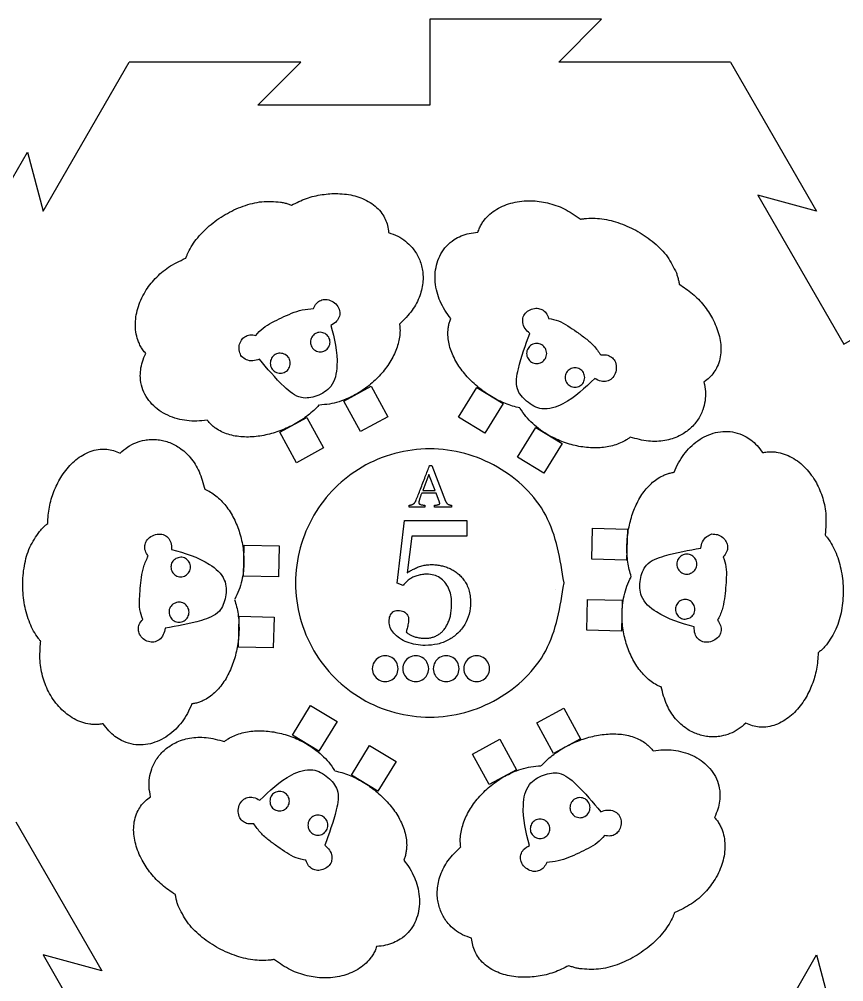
# Model space of a CAD drawing. Extents: x 1 to 437, y 7 to 187.
# Drawn here: x 153.2 to 216, y 95.8 to 169.2 of the extents above; entities that cross this region are included whole.
import ezdxf

# ---------------------------------------------------------------- set-up
doc = ezdxf.new("R2010")
doc.units = 0
doc.layers.add('Base', color=7, linetype='CONTINUOUS')

msp = doc.modelspace()

# ---------------------------------------------------------------- linework, layer by layer
at = {"layer": 'Base', "color": 1}
for p, q in [((197.602452, 169.181239), (184.507341, 169.181239)), ((184.507341, 169.181239), (184.507341, 162.63356)), ((194.328675, 165.907338), (197.602452, 169.181239)), ((155.043341, 154.566641), (161.590894, 165.907338)), ((174.686005, 165.907338), (161.590894, 165.907338)), ((171.41223, 162.63356), (174.686005, 165.907338)), ((207.423786, 165.907338), (194.328675, 165.907338)), ((207.423653, 165.907343), (213.971211, 154.566644)), ((184.507341, 162.63356), (171.41223, 162.63356)), ((147.297515, 147.698001), (153.845074, 159.038703)), ((153.845074, 159.038703), (155.043341, 154.566641)), ((213.971211, 154.566644), (209.499033, 155.764869)), ((209.499033, 155.764869), (216.046586, 144.424167)), ((216.046586, 144.424167), (221.717035, 147.69801)), ((194.09638, 125.691295), (194.09638, 125.691295)), ((152.967828, 108.005557), (159.515387, 96.664843)), ((159.515387, 96.664843), (155.043341, 97.863145)), ((155.043341, 97.863145), (161.590894, 86.522451)), ((207.423684, 86.522454), (213.971243, 97.863151)), ((213.971243, 97.863151), (215.169643, 93.391026))]:
    msp.add_line(p, q, dxfattribs=at)
at = {"layer": 'Base', "color": 7}
for p, q in [((173.968831, 155.009834), (173.968548, 155.009905)), ((195.960577, 153.970514), (195.986372, 153.940461)), ((165.882616, 150.961851), (165.92154, 150.96916)), ((203.509338, 148.99164), (203.509225, 148.991922)), ((176.533858, 145.220291), (176.533858, 145.220291)), ((173.49932, 143.626483), (173.49932, 143.626483)), ((193.416312, 143.706572), (193.416312, 143.706572)), ((196.31386, 141.875489), (196.31386, 141.875489)), ((155.396991, 130.752462), (155.396754, 130.752194)), ((214.635791, 129.918887), (214.622668, 129.881521)), ((165.1575, 128.079067), (165.1575, 128.079067)), ((204.474823, 126.990313), (204.474823, 126.990313)), ((165.020509, 124.654176), (165.020509, 124.654176)), ((204.337833, 123.565422), (204.337833, 123.565422)), ((154.859541, 121.725601), (154.872665, 121.762967)), ((214.098341, 120.892027), (214.098578, 120.892295)), ((172.318779, 109.586856), (172.318779, 109.586856)), ((195.569724, 108.4311), (195.569724, 108.4311)), ((175.216323, 107.755773), (175.216323, 107.755773)), ((192.535186, 106.837292), (192.535186, 106.837292)), ((165.123297, 102.470708), (165.12341, 102.470425)), ((203.186428, 101.095732), (203.147504, 101.088423)), ((172.672062, 97.491831), (172.646267, 97.521885)), ((195.100214, 97.047748), (195.100496, 97.047678))]:
    msp.add_line(p, q, dxfattribs=at)
at = {"layer": 'Base', "color": 3}
for p, q in [((191.615986, 146.508604), (191.615986, 146.508604)), ((170.172524, 143.468371), (170.172524, 143.468371)), ((177.958843, 140.083965), (180.030174, 141.212137)), ((180.030174, 141.212137), (181.300679, 138.879562)), ((186.69703, 138.851664), (188.081847, 141.118241)), ((188.081847, 141.118241), (190.094531, 139.888503)), ((179.229351, 137.751398), (177.958843, 140.083965)), ((190.094531, 139.888503), (188.709721, 137.621926)), ((173.073644, 137.712536), (175.144975, 138.8407)), ((175.144975, 138.8407), (176.415483, 136.50813)), ((181.300679, 138.879562), (179.229351, 137.751398)), ((188.709721, 137.621926), (186.69703, 138.851664)), ((191.193352, 135.806675), (192.578163, 138.073253)), ((192.578163, 138.073253), (194.590853, 136.843515)), ((174.344152, 135.379961), (173.073644, 137.712536)), ((176.415483, 136.50813), (174.344152, 135.379961)), ((194.590853, 136.843515), (193.20604, 134.576937)), ((193.20604, 134.576937), (191.193352, 135.806675)), ((184.490783, 135.157739), (184.667172, 135.157739)), ((184.667172, 135.157739), (185.710074, 132.458989)), ((184.435674, 134.476449), (183.97045, 133.263774)), ((184.90972, 133.263774), (184.435674, 134.476449)), ((184.989095, 133.067542), (183.893279, 133.067542)), ((183.97045, 133.263774), (184.90972, 133.263774)), ((185.24927, 132.366398), (184.989095, 133.067542)), ((182.947383, 131.984955), (182.947383, 132.1415)), ((184.124778, 132.1415), (184.124778, 131.984955)), ((184.867827, 131.984955), (184.867827, 132.1415)), ((186.170886, 132.141498), (186.1709, 131.984955)), ((184.124778, 131.984955), (182.947383, 131.984955)), ((186.1709, 131.984955), (184.867827, 131.984955)), ((182.030167, 126.19512), (182.592404, 130.970851)), ((182.592404, 130.970851), (187.328449, 130.970851)), ((187.328449, 130.970851), (187.328449, 129.793454)), ((196.852072, 128.024019), (196.910712, 130.381927)), ((196.910712, 130.381927), (199.566033, 130.315932)), ((199.566033, 130.315932), (199.50739, 127.958027)), ((206.001293, 129.95046), (206.001293, 129.95046)), ((183.128186, 129.793454), (182.784231, 126.98887)), ((187.328449, 129.793454), (183.128186, 129.793454)), ((170.318179, 126.74498), (170.376822, 129.102887)), ((170.376822, 129.102887), (173.032141, 129.036892)), ((173.032141, 129.036892), (172.973498, 126.678988)), ((199.50739, 127.958027), (196.852072, 128.024019)), ((186.594231, 126.975643), (186.594231, 126.975643)), ((172.973498, 126.678988), (170.318179, 126.74498)), ((182.47334, 126.023143), (182.030167, 126.19512)), ((196.463192, 122.607596), (196.521835, 124.965504)), ((196.521835, 124.965504), (199.177154, 124.899509)), ((199.177154, 124.899509), (199.118514, 122.541601)), ((169.929299, 121.328557), (169.987942, 123.686464)), ((169.987942, 123.686464), (172.643264, 123.620472)), ((172.643264, 123.620472), (172.584621, 121.262562)), ((199.118514, 122.541601), (196.463192, 122.607596)), ((163.49404, 121.694029), (163.49404, 121.694029)), ((172.584621, 121.262562), (169.929299, 121.328557)), ((182.104693, 119.68293), (182.104693, 119.68293)), ((184.425192, 119.68293), (184.425192, 119.68293)), ((186.74568, 119.68293), (186.74568, 119.68293)), ((189.066176, 119.68293), (189.066176, 119.68293)), ((174.041782, 114.618833), (175.426599, 116.885411)), ((175.426599, 116.885411), (177.439283, 115.65567)), ((192.653564, 115.549453), (194.724892, 116.677622)), ((194.724892, 116.677622), (195.995397, 114.34505)), ((177.439283, 115.65567), (176.054472, 113.389095)), ((193.924072, 113.216883), (192.653564, 115.549453)), ((176.054472, 113.389095), (174.041782, 114.618833)), ((178.538104, 111.573842), (179.922915, 113.840419)), ((179.922915, 113.840419), (181.935605, 112.610681)), ((187.768365, 113.178021), (189.839693, 114.306188)), ((189.839693, 114.306188), (191.110201, 111.973618)), ((195.995397, 114.34505), (193.924072, 113.216883)), ((189.038873, 110.845449), (187.768365, 113.178021)), ((181.935605, 112.610681), (180.550792, 110.344104)), ((180.550792, 110.344104), (178.538104, 111.573842)), ((191.110201, 111.973618), (189.038873, 110.845449)), ((198.89652, 108.589212), (198.89652, 108.589212)), ((177.016653, 104.953741), (177.016653, 104.953741))]:
    msp.add_line(p, q, dxfattribs=at)
at = {"layer": 'Base', "color": 5}
msp.add_line((194.733779, 126.214969), (194.733779, 126.214969), dxfattribs=at)
at = {"layer": 'Base', "color": 7}
for points, knots in [([(173.968478, 155.009908), (174.343558, 155.195565), (175.088139, 155.564117), (176.290671, 155.845745), (177.323802, 155.920023), (178.159003, 155.854125), (178.794926, 155.729058), (179.4013, 155.526448), (179.963799, 155.238889), (180.465507, 154.859892), (180.854419, 154.42265), (181.128825, 153.947522), (181.309873, 153.451061), (181.35167, 153.097663), (181.373091, 152.916544)], [0, 0, 0, 0, 1.251957, 2.485288, 3.676408, 4.34588, 4.993175, 5.616027, 6.258054, 6.879715, 7.492085, 7.999543, 8.518495, 9.064072, 9.064072, 9.064072, 9.064072]), ([(165.921543, 150.969166), (165.932397, 151.000597), (165.95417, 151.063645), (165.990263, 151.156994), (166.186319, 151.626949), (166.693843, 152.449889), (167.690263, 153.471515), (168.902535, 154.337296), (170.258561, 154.969162), (171.692201, 155.353277), (172.654218, 155.283299), (173.124179, 155.249114)], [0, 0, 0, 0, 0.099751, 0.200093, 0.30018, 1.627359, 3.064099, 4.558588, 6.068824, 7.539735, 8.944599, 8.944599, 8.944599, 8.944599]), ([(173.124179, 155.249114), (173.220087, 155.230223), (173.411769, 155.192469), (173.694438, 155.113238), (173.877311, 155.044323), (173.968831, 155.009834)], [0, 0, 0, 0, 0.293194, 0.585976, 0.879291, 0.879291, 0.879291, 0.879291]), ([(188.172925, 152.955003), (188.212181, 153.064372), (188.29054, 153.282683), (188.458234, 153.588663), (188.708723, 153.950221), (189.0834, 154.340431), (189.607514, 154.717655), (190.197984, 155.008606), (190.839622, 155.213031), (191.519356, 155.331035), (192.407553, 155.367681), (193.508927, 155.218374), (194.796278, 154.773649), (195.563266, 154.24458), (195.960577, 153.970514)], [0, 0, 0, 0, 0.348145, 0.694929, 1.042905, 1.665886, 2.306565, 2.970989, 3.632204, 4.320243, 5.034637, 6.29137, 7.633226, 9.075379, 9.075379, 9.075379, 9.075379]), ([(195.986375, 153.940461), (196.019022, 153.946774), (196.08451, 153.959438), (196.183398, 153.974859), (196.688418, 154.040063), (197.65487, 154.011983), (199.037831, 153.65988), (200.393757, 153.04291), (201.618982, 152.184492), (202.668456, 151.13498), (203.088862, 150.26686), (203.294237, 149.842769)], [0, 0, 0, 0, 0.09975, 0.200093, 0.30018, 1.62736, 3.064098, 4.558587, 6.068823, 7.539735, 8.944599, 8.944599, 8.944599, 8.944599]), ([(181.373091, 152.916544), (181.607437, 152.836727), (182.06677, 152.680282), (182.671216, 152.285316), (183.120205, 151.853644), (183.438883, 151.423974), (183.659734, 151.02642), (183.827359, 150.602139), (183.940359, 150.156506), (183.996821, 149.694421), (183.993576, 149.000981), (183.784173, 148.056544), (183.183941, 146.912874), (182.542897, 146.286921), (182.20237, 145.95441)], [0, 0, 0, 0, 0.740211, 1.45086, 2.145119, 2.598487, 3.050981, 3.505586, 3.963236, 4.426508, 4.898401, 6.038281, 7.291642, 8.711875, 8.711875, 8.711875, 8.711875]), ([(185.060937, 150.611491), (185.145717, 150.845582), (185.315084, 151.313228), (185.769037, 151.923819), (186.310203, 152.377801), (186.900569, 152.685967), (187.509366, 152.883031), (187.945826, 152.930371), (188.172925, 152.955003)], [0, 0, 0, 0, 0.743651, 1.485601, 2.251306, 2.843678, 3.474053, 4.157834, 4.157834, 4.157834, 4.157834]), ([(162.868252, 143.709792), (162.793163, 143.798473), (162.643279, 143.975489), (162.462138, 144.273707), (162.274266, 144.671418), (162.123671, 145.191001), (162.059044, 145.83351), (162.102308, 146.490348), (162.246091, 147.148234), (162.483762, 147.795903), (162.896121, 148.583426), (163.576106, 149.462597), (164.60493, 150.355107), (165.446613, 150.754803), (165.882616, 150.961851)], [0, 0, 0, 0, 0.348145, 0.69493, 1.042908, 1.665886, 2.306566, 2.970993, 3.632206, 4.320243, 5.034637, 6.291369, 7.633225, 9.075381, 9.075381, 9.075381, 9.075381]), ([(186.110081, 146.370501), (185.950444, 146.580293), (185.637106, 146.992078), (185.290631, 147.673251), (185.039398, 148.390006), (184.907798, 149.135066), (184.894936, 149.893638), (185.00624, 150.374852), (185.060974, 150.611491)], [0, 0, 0, 0, 0.789489, 1.549627, 2.281391, 3.060637, 3.81133, 4.53767, 4.53767, 4.53767, 4.53767]), ([(203.294237, 149.842769), (203.325831, 149.750265), (203.388975, 149.565386), (203.461693, 149.280972), (203.493447, 149.088143), (203.509338, 148.99164)], [0, 0, 0, 0, 0.293194, 0.585975, 0.879289, 0.879289, 0.879289, 0.879289]), ([(203.509225, 148.991982), (203.857549, 148.759981), (204.549015, 148.29943), (205.394181, 147.398822), (205.975064, 146.541241), (206.33561, 145.784995), (206.545253, 145.171732), (206.672972, 144.545291), (206.705189, 143.914372), (206.627821, 143.290382), (206.443619, 142.734952), (206.169347, 142.259746), (205.829924, 141.854723), (205.54477, 141.641826), (205.398627, 141.532716)], [0, 0, 0, 0, 1.251958, 2.485289, 3.676407, 4.345879, 4.993174, 5.616027, 6.258055, 6.879717, 7.492085, 7.999543, 8.518496, 9.064074, 9.064074, 9.064074, 9.064074]), ([(191.369072, 139.563228), (191.184544, 139.60526), (190.811934, 139.690135), (190.266698, 139.884313), (189.546311, 140.2062), (188.688036, 140.724359), (187.761073, 141.485279), (186.956537, 142.368835), (186.327317, 143.351351), (185.93048, 144.407586), (185.858587, 145.243826), (185.934085, 145.791881), (186.002425, 146.086981), (186.074075, 146.275675), (186.110081, 146.370501)], [0, 0, 0, 0, 0.567348, 1.145623, 1.732656, 2.932818, 4.139894, 5.319036, 6.504038, 7.618841, 8.674782, 8.976062, 9.27699, 9.580989, 9.580989, 9.580989, 9.580989]), ([(176.533858, 145.220291), (176.637287, 145.136947), (176.841076, 144.972732), (176.939427, 144.573697), (176.837464, 144.186112), (176.550757, 143.9005), (176.161976, 143.796495), (175.771582, 143.899991), (175.486754, 144.186333), (175.382434, 144.575031), (175.486431, 144.96613), (175.771104, 145.248229), (176.165856, 145.362573), (176.409966, 145.268192), (176.533858, 145.220291)], [0, 0, 0, 0, 0.389271, 0.766996, 1.156267, 1.545539, 1.923265, 2.312534, 2.701807, 3.079533, 3.468804, 3.858075, 4.2358, 4.625073, 4.625073, 4.625073, 4.625073]), ([(182.20237, 145.95441), (182.207861, 145.914697), (182.218864, 145.835118), (182.230677, 145.714726), (182.255992, 145.295794), (182.163465, 144.544627), (181.771427, 143.513234), (181.155724, 142.530397), (180.352697, 141.636467), (179.398132, 140.86704), (178.454042, 140.339745), (177.593498, 140.018286), (176.856229, 139.833905), (176.350012, 139.794799), (176.095248, 139.775118)], [0, 0, 0, 0, 0.120264, 0.240991, 0.362796, 1.379165, 2.47703, 3.650676, 4.838149, 6.066256, 7.313354, 8.062665, 8.818133, 9.583547, 9.583547, 9.583547, 9.583547]), ([(193.416312, 143.706572), (193.395297, 143.571781), (193.353889, 143.306196), (193.049478, 143.013809), (192.652386, 142.905471), (192.251126, 143.013809), (191.958975, 143.306196), (191.850557, 143.706571), (191.958975, 144.106946), (192.251126, 144.399332), (192.652386, 144.50767), (193.049477, 144.399332), (193.353888, 144.106946), (193.395297, 143.841362), (193.416312, 143.706572)], [0, 0, 0, 0, 0.399792, 0.787727, 1.18752, 1.587313, 1.975248, 2.37504, 2.77483, 3.162764, 3.562558, 3.96235, 4.350284, 4.750075, 4.750075, 4.750075, 4.750075]), ([(163.341798, 139.842978), (163.181459, 140.033444), (162.861148, 140.413941), (162.559339, 141.112371), (162.436757, 141.808026), (162.465064, 142.473382), (162.5988, 143.099148), (162.776034, 143.500803), (162.868252, 143.709792)], [0, 0, 0, 0, 0.743649, 1.485598, 2.251304, 2.843678, 3.474054, 4.157834, 4.157834, 4.157834, 4.157834]), ([(173.49932, 143.626483), (173.605545, 143.540887), (173.814843, 143.372233), (173.915852, 142.962412), (173.811129, 142.564353), (173.516676, 142.271021), (173.117387, 142.164206), (172.716442, 142.270499), (172.423918, 142.564581), (172.316778, 142.963783), (172.423585, 143.365453), (172.715954, 143.655175), (173.121373, 143.772609), (173.37208, 143.675678), (173.49932, 143.626483)], [0, 0, 0, 0, 0.399793, 0.787728, 1.18752, 1.587311, 1.975245, 2.375037, 2.774828, 3.162761, 3.562554, 3.962346, 4.35028, 4.750072, 4.750072, 4.750072, 4.750072]), ([(196.31386, 141.875489), (196.293397, 141.744245), (196.253078, 141.48565), (195.956679, 141.200958), (195.570038, 141.09547), (195.179338, 141.200958), (194.894875, 141.48565), (194.78931, 141.875489), (194.894875, 142.265329), (195.179338, 142.550021), (195.570038, 142.655507), (195.956678, 142.550021), (196.253079, 142.265329), (196.293397, 142.006733), (196.31386, 141.875489)], [0, 0, 0, 0, 0.389271, 0.766997, 1.156268, 1.545539, 1.923265, 2.312536, 2.701808, 3.079533, 3.468804, 3.858075, 4.2358, 4.625072, 4.625072, 4.625072, 4.625072]), ([(205.398627, 141.532716), (205.446677, 141.289858), (205.540857, 140.813841), (205.50103, 140.092893), (205.351687, 139.488221), (205.13892, 138.997402), (204.905052, 138.607363), (204.62143, 138.250053), (204.291997, 137.929379), (203.920051, 137.649439), (203.317891, 137.305529), (202.395284, 137.014657), (201.104721, 136.962639), (200.242109, 137.204824), (199.783883, 137.333475)], [0, 0, 0, 0, 0.740211, 1.45086, 2.145119, 2.598488, 3.050983, 3.505586, 3.963236, 4.426508, 4.898403, 6.038282, 7.291642, 8.711874, 8.711874, 8.711874, 8.711874]), ([(167.539173, 138.631068), (167.27767, 138.597714), (166.764385, 138.532246), (166.001234, 138.572778), (165.254888, 138.713576), (164.543848, 138.972139), (163.880475, 139.340287), (163.519384, 139.677285), (163.341815, 139.843006)], [0, 0, 0, 0, 0.789489, 1.549627, 2.281392, 3.060637, 3.81133, 4.53767, 4.53767, 4.53767, 4.53767]), ([(176.063941, 139.781851), (175.935276, 139.643061), (175.675468, 139.362807), (175.234687, 138.987707), (174.595728, 138.524781), (173.717855, 138.040569), (172.595395, 137.618256), (171.427945, 137.363284), (170.262452, 137.30962), (169.149306, 137.494063), (168.389157, 137.849928), (167.952274, 138.189338), (167.730881, 138.396074), (167.603292, 138.552472), (167.539173, 138.631068)], [0, 0, 0, 0, 0.56735, 1.145625, 1.732656, 2.932819, 4.139896, 5.31904, 6.504039, 7.618842, 8.674785, 8.976065, 9.276994, 9.580994, 9.580994, 9.580994, 9.580994]), ([(199.783883, 137.333475), (199.752237, 137.30886), (199.688823, 137.259538), (199.590463, 137.189114), (199.240315, 136.957724), (198.543519, 136.662275), (197.454289, 136.486093), (196.295275, 136.527887), (195.119596, 136.776365), (193.975971, 137.21833), (193.047277, 137.772289), (192.338611, 138.356811), (191.810298, 138.903114), (191.523322, 139.321957), (191.378896, 139.532748)], [0, 0, 0, 0, 0.120268, 0.240996, 0.362801, 1.37917, 2.477034, 3.650681, 4.838154, 6.066259, 7.313356, 8.062668, 8.818137, 9.58355, 9.58355, 9.58355, 9.58355]), ([(203.128742, 134.649657), (203.230608, 134.892804), (203.430554, 135.370056), (203.84723, 136.010698), (204.342337, 136.586654), (204.92178, 137.073149), (205.572292, 137.463575), (206.044687, 137.60779), (206.27699, 137.678709)], [0, 0, 0, 0, 0.789491, 1.549627, 2.281392, 3.060638, 3.811331, 4.537671, 4.537671, 4.537671, 4.537671]), ([(206.276973, 137.678737), (206.522091, 137.722361), (207.011767, 137.80951), (207.76753, 137.721669), (208.431276, 137.480001), (208.993337, 137.122809), (209.468397, 136.694108), (209.727624, 136.339791), (209.862505, 136.155434)], [0, 0, 0, 0, 0.74365, 1.4856, 2.251306, 2.843678, 3.474054, 4.157832, 4.157832, 4.157832, 4.157832]), ([(160.911966, 136.118093), (161.098262, 136.281134), (161.463414, 136.600705), (162.107687, 136.926688), (162.70602, 137.099688), (163.237465, 137.160837), (163.692183, 137.153321), (164.143428, 137.086328), (164.585864, 136.961398), (165.01427, 136.779247), (165.613185, 136.429719), (166.326389, 135.776151), (167.016721, 134.6845), (167.23829, 133.816364), (167.355988, 133.355203)], [0, 0, 0, 0, 0.74021, 1.450858, 2.145118, 2.598487, 3.05098, 3.505586, 3.963232, 4.426504, 4.898398, 6.038277, 7.291638, 8.711871, 8.711871, 8.711871, 8.711871]), ([(155.396751, 130.752191), (155.423509, 131.169849), (155.476625, 131.998951), (155.833992, 133.181189), (156.286236, 134.113041), (156.760893, 134.803406), (157.187172, 135.291594), (157.665827, 135.715421), (158.196109, 136.058783), (158.775184, 136.303775), (159.348302, 136.421966), (159.896979, 136.422042), (160.417451, 136.330604), (160.744402, 136.190101), (160.911966, 136.118093)], [0, 0, 0, 0, 1.251958, 2.485289, 3.676408, 4.34588, 4.993175, 5.616027, 6.258055, 6.879716, 7.492085, 7.999544, 8.518497, 9.064075, 9.064075, 9.064075, 9.064075]), ([(209.862505, 136.155434), (209.97685, 136.176122), (210.205093, 136.217416), (210.553928, 136.22518), (210.992291, 136.189025), (211.517561, 136.059655), (212.106305, 135.794369), (212.653508, 135.42848), (213.151364, 134.97502), (213.593426, 134.445357), (214.069262, 133.694481), (214.490654, 132.666013), (214.749179, 131.328769), (214.674484, 130.400002), (214.635791, 129.918887)], [0, 0, 0, 0, 0.348147, 0.694932, 1.042909, 1.665888, 2.306568, 2.970993, 3.632206, 4.320243, 5.034637, 6.291369, 7.633225, 9.075382, 9.075382, 9.075382, 9.075382]), ([(199.862965, 126.6916), (199.807102, 126.872423), (199.694299, 127.237551), (199.589844, 127.806828), (199.508416, 128.591645), (199.528015, 129.594011), (199.723509, 130.777247), (200.086424, 131.915773), (200.622695, 132.951953), (201.339004, 133.82374), (202.027262, 134.304123), (202.539641, 134.512767), (202.829377, 134.601131), (203.028616, 134.633427), (203.128742, 134.649657)], [0, 0, 0, 0, 0.567351, 1.145626, 1.732656, 2.932819, 4.139895, 5.319039, 6.50404, 7.618843, 8.674784, 8.976064, 9.276993, 9.580993, 9.580993, 9.580993, 9.580993]), ([(167.355988, 133.355203), (167.393127, 133.340104), (167.467548, 133.309847), (167.577716, 133.259876), (167.953176, 133.072327), (168.557447, 132.616619), (169.254638, 131.761406), (169.797948, 130.736774), (170.170601, 129.594368), (170.359662, 128.382976), (170.344266, 127.301723), (170.192389, 126.395739), (169.983433, 125.665056), (169.764191, 125.207106), (169.653853, 124.976635)], [0, 0, 0, 0, 0.120264, 0.240991, 0.362799, 1.379167, 2.477032, 3.650676, 4.838149, 6.066257, 7.313355, 8.062667, 8.818134, 9.583547, 9.583547, 9.583547, 9.583547]), ([(154.767444, 130.14061), (154.831757, 130.214224), (154.960294, 130.361348), (155.170245, 130.566532), (155.321363, 130.690448), (155.396991, 130.752462)], [0, 0, 0, 0, 0.293194, 0.585976, 0.879292, 0.879292, 0.879292, 0.879292]), ([(154.87267, 121.76297), (154.850877, 121.788086), (154.807162, 121.838466), (154.744366, 121.916397), (154.435399, 122.321163), (153.976477, 123.172165), (153.589933, 124.545901), (153.446279, 126.028651), (153.577087, 127.518935), (153.961249, 128.952562), (154.502858, 129.750704), (154.767444, 130.14061)], [0, 0, 0, 0, 0.099752, 0.200094, 0.30018, 1.627361, 3.0641, 4.558588, 6.068825, 7.539735, 8.944597, 8.944597, 8.944597, 8.944597]), ([(214.622662, 129.881518), (214.644455, 129.856403), (214.688171, 129.806023), (214.750968, 129.728092), (215.059939, 129.323329), (215.518855, 128.472323), (215.905401, 127.098588), (216.049053, 125.615838), (215.918246, 124.125554), (215.534085, 122.691927), (214.992475, 121.893784), (214.727889, 121.503879)], [0, 0, 0, 0, 0.099751, 0.200093, 0.300181, 1.627361, 3.064099, 4.558589, 6.068824, 7.539735, 8.944598, 8.944598, 8.944598, 8.944598]), ([(204.474823, 126.990313), (204.347583, 126.941118), (204.096876, 126.844186), (203.691457, 126.961621), (203.399089, 127.251342), (203.292281, 127.653012), (203.399422, 128.052215), (203.691947, 128.346295), (204.092891, 128.45259), (204.49218, 128.345775), (204.786632, 128.052442), (204.891355, 127.654383), (204.790346, 127.244561), (204.581048, 127.075909), (204.474823, 126.990313)], [0, 0, 0, 0, 0.399792, 0.787726, 1.187518, 1.587309, 1.975243, 2.375036, 2.774826, 3.162759, 3.56255, 3.962344, 4.350278, 4.750071, 4.750071, 4.750071, 4.750071]), ([(165.1575, 128.079067), (165.281391, 128.126968), (165.5255, 128.221349), (165.920251, 128.107004), (166.204927, 127.824908), (166.308921, 127.433807), (166.204601, 127.04511), (165.919775, 126.758766), (165.52938, 126.655269), (165.140598, 126.759275), (164.853895, 127.044889), (164.751927, 127.432473), (164.850278, 127.831509), (165.05407, 127.995724), (165.1575, 128.079067)], [0, 0, 0, 0, 0.38927, 0.766996, 1.156269, 1.545539, 1.923265, 2.312535, 2.701808, 3.079534, 3.468805, 3.858076, 4.235801, 4.625074, 4.625074, 4.625074, 4.625074]), ([(202.139344, 118.289286), (202.102205, 118.304385), (202.027785, 118.334642), (201.917617, 118.384614), (201.542155, 118.572158), (200.937888, 119.027873), (200.240695, 119.883083), (199.697384, 120.907714), (199.324731, 122.050121), (199.135671, 123.261513), (199.151065, 124.342766), (199.302946, 125.24875), (199.511902, 125.979434), (199.731142, 126.437384), (199.841479, 126.667857)], [0, 0, 0, 0, 0.120265, 0.240992, 0.362799, 1.379167, 2.477031, 3.650676, 4.838149, 6.066257, 7.313355, 8.062667, 8.818135, 9.583549, 9.583549, 9.583549, 9.583549]), ([(165.020509, 124.654176), (165.14775, 124.703372), (165.398456, 124.800304), (165.803876, 124.682868), (166.096243, 124.393146), (166.203052, 123.991477), (166.095911, 123.592273), (165.803385, 123.298193), (165.402441, 123.191901), (165.003153, 123.298717), (164.7087, 123.592049), (164.603977, 123.990107), (164.704986, 124.399928), (164.914285, 124.56858), (165.020509, 124.654176)], [0, 0, 0, 0, 0.399792, 0.787727, 1.187519, 1.58731, 1.975244, 2.375038, 2.774827, 3.162761, 3.562552, 3.962344, 4.350278, 4.75007, 4.75007, 4.75007, 4.75007]), ([(169.632368, 124.952888), (169.688231, 124.772066), (169.801034, 124.406938), (169.905491, 123.837661), (169.98692, 123.052844), (169.967318, 122.050477), (169.771824, 120.867242), (169.408909, 119.728715), (168.872637, 118.692535), (168.156328, 117.820749), (167.468071, 117.340364), (166.955691, 117.131723), (166.665955, 117.043358), (166.466716, 117.011061), (166.366591, 116.994831)], [0, 0, 0, 0, 0.56735, 1.145625, 1.732657, 2.932819, 4.139896, 5.31904, 6.50404, 7.618843, 8.674785, 8.976065, 9.276993, 9.580994, 9.580994, 9.580994, 9.580994]), ([(204.337833, 123.565422), (204.213941, 123.517521), (203.969832, 123.423141), (203.575082, 123.537485), (203.290405, 123.819581), (203.186411, 124.210681), (203.29073, 124.599379), (203.575558, 124.885722), (203.965952, 124.989219), (204.354735, 124.885213), (204.641437, 124.599599), (204.743405, 124.212016), (204.645054, 123.812979), (204.441262, 123.648765), (204.337833, 123.565422)], [0, 0, 0, 0, 0.38927, 0.766996, 1.156268, 1.545538, 1.923264, 2.312535, 2.701808, 3.079534, 3.468805, 3.858076, 4.235801, 4.625074, 4.625074, 4.625074, 4.625074]), ([(159.632828, 115.489054), (159.518483, 115.468367), (159.29024, 115.427073), (158.941406, 115.41931), (158.503043, 115.455463), (157.977773, 115.584836), (157.389029, 115.850121), (156.841824, 116.216008), (156.343968, 116.669469), (155.901906, 117.199133), (155.426072, 117.95001), (155.004679, 118.978478), (154.746154, 120.315721), (154.820848, 121.244488), (154.859541, 121.725601)], [0, 0, 0, 0, 0.348147, 0.694931, 1.042906, 1.665887, 2.306568, 2.970992, 3.632206, 4.320243, 5.034638, 6.29137, 7.633226, 9.07538, 9.07538, 9.07538, 9.07538]), ([(214.727889, 121.503879), (214.663575, 121.430265), (214.535038, 121.28314), (214.325087, 121.077957), (214.173969, 120.954041), (214.098341, 120.892027)], [0, 0, 0, 0, 0.293194, 0.585976, 0.879292, 0.879292, 0.879292, 0.879292]), ([(214.098581, 120.892298), (214.071824, 120.47464), (214.018707, 119.645538), (213.66134, 118.4633), (213.209097, 117.531447), (212.734438, 116.841084), (212.30816, 116.352895), (211.829506, 115.929067), (211.299223, 115.585707), (210.720148, 115.340715), (210.14703, 115.222526), (209.598354, 115.222447), (209.077881, 115.313887), (208.75093, 115.45439), (208.583366, 115.526398)], [0, 0, 0, 0, 1.251958, 2.485289, 3.676408, 4.345879, 4.993174, 5.616027, 6.258054, 6.879715, 7.492084, 7.999543, 8.518496, 9.064074, 9.064074, 9.064074, 9.064074]), ([(208.583366, 115.526398), (208.39707, 115.363356), (208.031919, 115.043785), (207.387646, 114.717802), (206.789313, 114.544801), (206.257868, 114.483653), (205.803153, 114.491167), (205.351897, 114.558117), (204.909473, 114.683101), (204.481062, 114.865239), (203.882148, 115.214772), (203.168943, 115.868337), (202.478612, 116.959989), (202.257043, 117.828126), (202.139344, 118.289286)], [0, 0, 0, 0, 0.740211, 1.450859, 2.145119, 2.598487, 3.050981, 3.505584, 3.963238, 4.42651, 4.898404, 6.038284, 7.291645, 8.711877, 8.711877, 8.711877, 8.711877]), ([(166.366591, 116.994831), (166.264724, 116.751685), (166.064779, 116.274434), (165.648103, 115.633791), (165.152992, 115.057839), (164.573552, 114.57134), (163.92304, 114.180914), (163.450646, 114.036698), (163.218343, 113.96578)], [0, 0, 0, 0, 0.789489, 1.549626, 2.281391, 3.060637, 3.81133, 4.53767, 4.53767, 4.53767, 4.53767]), ([(163.21836, 113.965751), (162.973241, 113.922127), (162.483565, 113.834979), (161.727802, 113.922819), (161.064056, 114.164487), (160.501995, 114.521681), (160.026935, 114.950382), (159.767708, 115.304697), (159.632828, 115.489054)], [0, 0, 0, 0, 0.743651, 1.4856, 2.251306, 2.84368, 3.474055, 4.157832, 4.157832, 4.157832, 4.157832]), ([(163.234012, 109.929629), (163.185962, 110.172487), (163.091781, 110.648504), (163.131606, 111.369453), (163.280952, 111.974124), (163.493716, 112.464944), (163.727583, 112.854982), (164.011206, 113.212292), (164.340639, 113.532967), (164.712584, 113.812908), (165.314746, 114.156816), (166.237352, 114.447688), (167.527915, 114.499707), (168.390527, 114.257523), (168.848752, 114.128873)], [0, 0, 0, 0, 0.740211, 1.45086, 2.145119, 2.598488, 3.050982, 3.505585, 3.963236, 4.426508, 4.898403, 6.038282, 7.291642, 8.711872, 8.711872, 8.711872, 8.711872]), ([(168.848752, 114.128873), (168.880399, 114.153487), (168.943813, 114.202808), (169.042173, 114.273231), (169.392321, 114.504621), (170.089117, 114.80007), (171.178348, 114.976252), (172.337361, 114.934458), (173.51304, 114.68598), (174.656666, 114.244018), (175.58536, 113.690059), (176.294025, 113.105536), (176.822338, 112.559232), (177.109313, 112.140388), (177.253739, 111.929597)], [0, 0, 0, 0, 0.120267, 0.240994, 0.362799, 1.379169, 2.477034, 3.650679, 4.838152, 6.066258, 7.313354, 8.062668, 8.818136, 9.583549, 9.583549, 9.583549, 9.583549]), ([(193.005103, 112.275734), (193.133769, 112.414524), (193.393577, 112.694777), (193.834357, 113.069876), (194.473312, 113.532807), (195.351189, 114.017013), (196.473649, 114.439329), (197.641099, 114.694298), (198.806592, 114.747965), (199.919739, 114.563521), (200.679888, 114.207655), (201.11677, 113.868245), (201.338163, 113.661509), (201.465752, 113.505111), (201.529871, 113.426515)], [0, 0, 0, 0, 0.567348, 1.145623, 1.732654, 2.932818, 4.139895, 5.319039, 6.504038, 7.618841, 8.674785, 8.976065, 9.276993, 9.580994, 9.580994, 9.580994, 9.580994]), ([(201.529871, 113.426515), (201.791375, 113.459869), (202.30466, 113.525337), (203.067811, 113.484807), (203.814156, 113.344006), (204.525196, 113.085445), (205.18857, 112.717297), (205.549661, 112.380298), (205.727229, 112.214577)], [0, 0, 0, 0, 0.78949, 1.549627, 2.281392, 3.060637, 3.81133, 4.53767, 4.53767, 4.53767, 4.53767]), ([(186.866674, 106.103173), (186.861183, 106.142886), (186.850181, 106.222465), (186.838369, 106.342858), (186.813048, 106.76179), (186.905585, 107.512958), (187.297618, 108.544349), (187.913321, 109.527186), (188.716347, 110.421117), (189.670912, 111.190544), (190.615003, 111.717837), (191.475546, 112.039298), (192.212816, 112.223679), (192.719033, 112.262786), (192.973796, 112.282468)], [0, 0, 0, 0, 0.120264, 0.240991, 0.362799, 1.379166, 2.477031, 3.650675, 4.838149, 6.066256, 7.313353, 8.062665, 8.818133, 9.583547, 9.583547, 9.583547, 9.583547]), ([(177.263563, 111.89912), (177.448092, 111.857087), (177.820703, 111.772213), (178.365939, 111.578035), (179.086325, 111.256147), (179.9446, 110.737988), (180.871563, 109.977066), (181.676101, 109.093512), (182.30532, 108.110995), (182.702156, 107.05476), (182.774053, 106.21852), (182.698553, 105.670464), (182.630211, 105.375364), (182.558561, 105.18667), (182.522554, 105.091844)], [0, 0, 0, 0, 0.56735, 1.145625, 1.732656, 2.932819, 4.139896, 5.31904, 6.504039, 7.618842, 8.674785, 8.976065, 9.276994, 9.580993, 9.580993, 9.580993, 9.580993]), ([(205.727246, 112.214608), (205.887585, 112.024141), (206.207897, 111.643643), (206.509706, 110.945212), (206.632287, 110.249558), (206.603981, 109.584202), (206.470243, 108.958438), (206.293012, 108.556782), (206.200796, 108.347794)], [0, 0, 0, 0, 0.743651, 1.485601, 2.251307, 2.843679, 3.474054, 4.157833, 4.157833, 4.157833, 4.157833]), ([(172.318779, 109.586856), (172.339241, 109.7181), (172.37956, 109.976695), (172.67596, 110.261387), (173.0626, 110.366875), (173.453299, 110.261387), (173.73776, 109.976695), (173.843326, 109.586856), (173.737761, 109.197017), (173.453299, 108.912325), (173.0626, 108.806838), (172.67596, 108.912325), (172.379559, 109.197016), (172.339241, 109.455612), (172.318779, 109.586856)], [0, 0, 0, 0, 0.389271, 0.766997, 1.156268, 1.545537, 1.923262, 2.312533, 2.701805, 3.07953, 3.468799, 3.85807, 4.235795, 4.625067, 4.625067, 4.625067, 4.625067]), ([(165.12341, 102.470363), (164.775087, 102.702365), (164.083622, 103.162915), (163.238457, 104.063524), (162.657572, 104.921105), (162.297027, 105.677353), (162.087383, 106.290614), (161.959663, 106.917055), (161.927447, 107.547974), (162.004815, 108.171965), (162.18902, 108.727395), (162.463289, 109.202602), (162.802714, 109.607623), (163.087869, 109.820519), (163.234012, 109.929629)], [0, 0, 0, 0, 1.251957, 2.485288, 3.676409, 4.345879, 4.993174, 5.616026, 6.258055, 6.879717, 7.492087, 7.999544, 8.518497, 9.064074, 9.064074, 9.064074, 9.064074]), ([(195.569724, 108.4311), (195.4635, 108.516696), (195.254201, 108.685349), (195.153192, 109.095171), (195.257916, 109.49323), (195.552367, 109.786564), (195.951658, 109.893379), (196.352601, 109.787083), (196.645126, 109.493004), (196.752266, 109.093801), (196.645458, 108.692133), (196.353091, 108.402409), (195.947672, 108.284975), (195.696965, 108.381905), (195.569724, 108.4311)], [0, 0, 0, 0, 0.399793, 0.787728, 1.18752, 1.587312, 1.975247, 2.375039, 2.774829, 3.162762, 3.562554, 3.962346, 4.350281, 4.750072, 4.750072, 4.750072, 4.750072]), ([(175.216323, 107.755773), (175.237339, 107.890564), (175.278748, 108.156149), (175.58316, 108.448536), (175.980251, 108.556874), (176.381511, 108.448536), (176.673661, 108.156148), (176.782078, 107.755774), (176.673661, 107.355399), (176.381511, 107.063013), (175.980251, 106.954675), (175.58316, 107.063014), (175.278748, 107.355399), (175.237339, 107.620983), (175.216323, 107.755773)], [0, 0, 0, 0, 0.399793, 0.787728, 1.187521, 1.587313, 1.975247, 2.375039, 2.774829, 3.162763, 3.562554, 3.962348, 4.350283, 4.750073, 4.750073, 4.750073, 4.750073]), ([(192.535186, 106.837292), (192.431757, 106.920636), (192.227966, 107.084851), (192.129616, 107.483887), (192.231581, 107.871471), (192.518286, 108.157083), (192.907068, 108.26109), (193.297462, 108.157591), (193.582291, 107.87125), (193.68661, 107.482551), (193.582613, 107.091452), (193.297939, 106.809356), (192.903189, 106.69501), (192.659079, 106.789391), (192.535186, 106.837292)], [0, 0, 0, 0, 0.389272, 0.766998, 1.156268, 1.545539, 1.923265, 2.312536, 2.701809, 3.079535, 3.468806, 3.858075, 4.235801, 4.625074, 4.625074, 4.625074, 4.625074]), ([(206.200796, 108.347794), (206.275883, 108.259112), (206.425766, 108.082095), (206.606905, 107.783877), (206.794779, 107.386167), (206.945373, 106.866583), (207.010001, 106.224074), (206.966735, 105.567237), (206.822954, 104.909351), (206.585283, 104.261682), (206.172922, 103.474159), (205.492939, 102.594988), (204.464115, 101.702476), (203.622431, 101.30278), (203.186428, 101.095732)], [0, 0, 0, 0, 0.348145, 0.69493, 1.042906, 1.665886, 2.306566, 2.970991, 3.632205, 4.320243, 5.034635, 6.291368, 7.633225, 9.075381, 9.075381, 9.075381, 9.075381]), ([(187.695953, 99.141041), (187.461607, 99.220857), (187.002274, 99.377302), (186.397829, 99.772268), (185.948839, 100.203938), (185.630161, 100.63361), (185.409311, 101.031164), (185.241684, 101.455444), (185.128685, 101.901078), (185.072223, 102.363162), (185.075468, 103.056602), (185.284871, 104.001039), (185.885103, 105.14471), (186.526147, 105.770663), (186.866674, 106.103173)], [0, 0, 0, 0, 0.74021, 1.450858, 2.145118, 2.598486, 3.05098, 3.505585, 3.963236, 4.426507, 4.8984, 6.03828, 7.291642, 8.711873, 8.711873, 8.711873, 8.711873]), ([(182.522554, 105.091844), (182.682191, 104.882052), (182.99553, 104.470268), (183.342005, 103.789096), (183.593241, 103.072342), (183.724841, 102.327282), (183.737702, 101.568708), (183.626399, 101.087494), (183.571665, 100.850854)], [0, 0, 0, 0, 0.789489, 1.549625, 2.28139, 3.060636, 3.81133, 4.537671, 4.537671, 4.537671, 4.537671]), ([(165.338402, 101.619579), (165.306806, 101.712083), (165.243661, 101.89696), (165.170943, 102.181374), (165.139189, 102.374205), (165.123297, 102.470708)], [0, 0, 0, 0, 0.293193, 0.585974, 0.87929, 0.87929, 0.87929, 0.87929]), ([(172.646264, 97.521885), (172.613616, 97.515571), (172.548127, 97.502907), (172.449238, 97.487486), (171.944218, 97.422283), (170.977767, 97.450362), (169.594806, 97.802466), (168.238882, 98.419439), (167.013656, 99.277854), (165.964182, 100.327366), (165.543777, 101.195487), (165.338402, 101.619579)], [0, 0, 0, 0, 0.099751, 0.200095, 0.300182, 1.627361, 3.0641, 4.558588, 6.068823, 7.539735, 8.944601, 8.944601, 8.944601, 8.944601]), ([(183.571698, 100.850854), (183.486919, 100.616763), (183.317553, 100.149117), (182.863598, 99.538528), (182.322433, 99.084544), (181.732067, 98.776378), (181.12327, 98.579317), (180.686809, 98.531977), (180.45971, 98.507345)], [0, 0, 0, 0, 0.74365, 1.4856, 2.251306, 2.843677, 3.474053, 4.157833, 4.157833, 4.157833, 4.157833]), ([(203.147501, 101.088417), (203.136647, 101.056986), (203.114874, 100.993938), (203.078782, 100.900589), (202.882737, 100.43063), (202.375196, 99.607697), (201.378783, 98.586068), (200.166507, 97.72029), (198.810485, 97.088421), (197.376844, 96.704306), (196.414827, 96.774284), (195.944865, 96.808469)], [0, 0, 0, 0, 0.099751, 0.200093, 0.300179, 1.62736, 3.064099, 4.558587, 6.068822, 7.539734, 8.944599, 8.944599, 8.944599, 8.944599]), ([(195.100567, 97.047675), (194.725486, 96.862018), (193.980905, 96.493466), (192.778373, 96.21184), (191.745243, 96.137559), (190.910042, 96.203458), (190.274119, 96.328527), (189.667744, 96.531134), (189.105245, 96.818694), (188.603538, 97.197692), (188.214625, 97.634933), (187.940219, 98.110062), (187.759171, 98.606523), (187.717374, 98.959922), (187.695953, 99.141041)], [0, 0, 0, 0, 1.251956, 2.485288, 3.676408, 4.345879, 4.993174, 5.616026, 6.258054, 6.879715, 7.492084, 7.999542, 8.518495, 9.064073, 9.064073, 9.064073, 9.064073]), ([(180.45971, 98.507345), (180.420454, 98.397976), (180.342096, 98.179664), (180.174402, 97.873683), (179.923913, 97.512124), (179.549235, 97.121915), (179.025121, 96.74469), (178.434651, 96.453739), (177.793014, 96.249316), (177.113281, 96.131311), (176.225085, 96.094663), (175.123711, 96.243971), (173.836361, 96.688696), (173.069372, 97.217766), (172.672062, 97.491831)], [0, 0, 0, 0, 0.348146, 0.694931, 1.042907, 1.665888, 2.306568, 2.970992, 3.632206, 4.320244, 5.034637, 6.29137, 7.633225, 9.075379, 9.075379, 9.075379, 9.075379]), ([(195.944865, 96.808469), (195.848957, 96.827359), (195.657276, 96.865114), (195.374606, 96.944344), (195.191733, 97.01326), (195.100214, 97.047748)], [0, 0, 0, 0, 0.293194, 0.585976, 0.879291, 0.879291, 0.879291, 0.879291])]:
    msp.add_open_spline(points, degree=3, knots=knots, dxfattribs=at)
at = {"layer": 'Base', "color": 3}
for points, knots in [([(175.650517, 147.135702), (175.716024, 147.27345), (175.839553, 147.533201), (176.188027, 147.781483), (176.611763, 147.866956), (177.059094, 147.723817), (177.44365, 147.419144), (177.666954, 146.992115), (177.651748, 146.533799), (177.41609, 146.106907), (177.130866, 145.937184), (176.972976, 145.843231)], [0, 0, 0, 0, 0.45104, 0.850528, 1.233055, 1.707868, 2.207465, 2.676201, 3.095409, 3.532822, 4.075197, 4.075197, 4.075197, 4.075197]), ([(171.257127, 145.090152), (171.429565, 145.286453), (171.780204, 145.685614), (172.482232, 146.081509), (173.21878, 146.434218), (173.975569, 146.780337), (174.787886, 147.064061), (175.360218, 147.111593), (175.650517, 147.135702)], [0, 0, 0, 0, 0.778457, 1.58292, 2.388572, 3.234388, 4.080097, 4.950591, 4.950591, 4.950591, 4.950591]), ([(191.615986, 146.508604), (191.693538, 146.632034), (191.852499, 146.885029), (192.24856, 147.109545), (192.674316, 147.181757), (193.071128, 147.072487), (193.406244, 146.802376), (193.507565, 146.529134), (193.562791, 146.380201)], [0, 0, 0, 0, 0.431682, 0.884823, 1.316862, 1.696192, 2.087123, 2.555489, 2.555489, 2.555489, 2.555489]), ([(192.124677, 145.235384), (191.995563, 145.347444), (191.736527, 145.572264), (191.552775, 146.051017), (191.596157, 146.365065), (191.615986, 146.508604)], [0, 0, 0, 0, 0.508478, 1.020137, 1.450865, 1.450865, 1.450865, 1.450865]), ([(193.562791, 146.380201), (193.819013, 146.329016), (194.340015, 146.224935), (195.033884, 145.814908), (195.707609, 145.35339), (196.385754, 144.871056), (197.037626, 144.30943), (197.364955, 143.837542), (197.530982, 143.59819)], [0, 0, 0, 0, 0.778457, 1.582919, 2.38857, 3.234387, 4.080095, 4.950589, 4.950589, 4.950589, 4.950589]), ([(176.972976, 145.843231), (177.229769, 144.842362), (177.62218, 143.312907), (177.20138, 141.163702), (175.95585, 140.4227), (174.558426, 140.171626), (173.038022, 141.4639), (172.123243, 142.560537), (171.529513, 143.2723)], [0, 0, 0, 0, 3.105233, 4.745187, 6.038694, 7.214057, 8.746462, 11.580402, 11.580402, 11.580402, 11.580402]), ([(170.172524, 143.468371), (170.104407, 143.597248), (169.964788, 143.86141), (169.968382, 144.316664), (170.118711, 144.721493), (170.411759, 145.010499), (170.813239, 145.165666), (171.100534, 145.116791), (171.257127, 145.090152)], [0, 0, 0, 0, 0.431682, 0.884822, 1.31686, 1.696195, 2.087126, 2.555491, 2.555491, 2.555491, 2.555491]), ([(197.072899, 141.806672), (196.334518, 141.083848), (195.206178, 139.979282), (193.134513, 139.269103), (191.870022, 139.977263), (190.953872, 141.06193), (191.312812, 143.024776), (191.805138, 144.365317), (192.124677, 145.235384)], [0, 0, 0, 0, 3.105231, 4.745184, 6.03869, 7.214055, 8.74646, 11.5804, 11.5804, 11.5804, 11.5804]), ([(171.529513, 143.2723), (171.367909, 143.216513), (171.04369, 143.104592), (170.537201, 143.184834), (170.286918, 143.379429), (170.172524, 143.468371)], [0, 0, 0, 0, 0.508479, 1.020139, 1.450868, 1.450868, 1.450868, 1.450868]), ([(197.530982, 143.59819), (197.683029, 143.610332), (197.969745, 143.633229), (198.359001, 143.455583), (198.644892, 143.131355), (198.744605, 142.672386), (198.673018, 142.187015), (198.414854, 141.78011), (198.010334, 141.564123), (197.522809, 141.554759), (197.23321, 141.716902), (197.072899, 141.806658)], [0, 0, 0, 0, 0.45104, 0.850528, 1.233057, 1.707866, 2.207465, 2.676206, 3.095415, 3.532828, 4.075198, 4.075198, 4.075198, 4.075198]), ([(182.947383, 132.1415), (182.961208, 132.142917), (182.991125, 132.145981), (183.038893, 132.154929), (183.091015, 132.166378), (183.143142, 132.180975), (183.190579, 132.199543), (183.238784, 132.225745), (183.285145, 132.261511), (183.331431, 132.302714), (183.370027, 132.347401), (183.402966, 132.398727), (183.434495, 132.458929), (183.510544, 132.638579), (183.62945, 132.946795), (183.804168, 133.387283), (183.983436, 133.849584), (184.161778, 134.309957), (184.330814, 134.745786), (184.439001, 135.024389), (184.490783, 135.157739)], [0, 0, 0, 0, 0.041674, 0.090188, 0.145671, 0.201768, 0.252401, 0.298171, 0.365861, 0.42751, 0.483884, 0.542353, 0.610077, 0.687526, 1.127346, 1.601204, 2.109106, 2.614874, 3.082334, 3.511488, 3.511488, 3.511488, 3.511488]), ([(183.893279, 133.067542), (183.880308, 133.034756), (183.855602, 132.972308), (183.822075, 132.882656), (183.793526, 132.800867), (183.768466, 132.725444), (183.745412, 132.654859), (183.723912, 132.589647), (183.706895, 132.53042), (183.693433, 132.479001), (183.683928, 132.434847), (183.677611, 132.397062), (183.674004, 132.364666), (183.670976, 132.325934), (183.68449, 132.275333), (183.73858, 132.228206), (183.815748, 132.195217), (183.909692, 132.168993), (184.014508, 132.149482), (184.087292, 132.144214), (184.124778, 132.1415)], [0, 0, 0, 0, 0.105774, 0.201471, 0.287123, 0.365643, 0.439899, 0.509895, 0.571612, 0.624734, 0.669324, 0.707062, 0.739609, 0.767074, 0.823608, 0.888572, 0.974044, 1.074528, 1.180627, 1.293301, 1.293301, 1.293301, 1.293301]), ([(184.867827, 132.1415), (184.903936, 132.144286), (184.972065, 132.149543), (185.067447, 132.164181), (185.148405, 132.182616), (185.210521, 132.204592), (185.254375, 132.229977), (185.26822, 132.260839), (185.266349, 132.282076), (185.265078, 132.298252), (185.262605, 132.315837), (185.259368, 132.333699), (185.255061, 132.350698), (185.251155, 132.361281), (185.249267, 132.366398)], [0, 0, 0, 0, 0.108602, 0.204907, 0.289406, 0.356814, 0.403422, 0.436544, 0.450765, 0.466998, 0.485293, 0.503983, 0.521453, 0.537806, 0.537806, 0.537806, 0.537806]), ([(185.710074, 132.458989), (185.717417, 132.440955), (185.731379, 132.406668), (185.756424, 132.360076), (185.784128, 132.319453), (185.817134, 132.283183), (185.856671, 132.249025), (185.896684, 132.217846), (185.940464, 132.195549), (185.984817, 132.178392), (186.033964, 132.164195), (186.083389, 132.152823), (186.129002, 132.144546), (186.157631, 132.142462), (186.170886, 132.141498)], [0, 0, 0, 0, 0.058384, 0.110999, 0.158366, 0.20555, 0.25761, 0.315085, 0.357104, 0.404463, 0.457603, 0.510402, 0.556616, 0.596464, 0.596464, 0.596464, 0.596464]), ([(163.057036, 128.271774), (162.970496, 128.39738), (162.807308, 128.634236), (162.766526, 129.060166), (162.904371, 129.469869), (163.251994, 129.785706), (163.708131, 129.966398), (164.189602, 129.94627), (164.578912, 129.703942), (164.830781, 129.28641), (164.835154, 128.954537), (164.837576, 128.770824)], [0, 0, 0, 0, 0.451043, 0.850532, 1.233061, 1.707872, 2.207471, 2.676211, 3.095418, 3.532831, 4.075205, 4.075205, 4.075205, 4.075205]), ([(205.152998, 128.873305), (205.185468, 129.041154), (205.250613, 129.377909), (205.573388, 129.776409), (205.867064, 129.895862), (206.001293, 129.95046)], [0, 0, 0, 0, 0.508468, 1.020142, 1.450891, 1.450891, 1.450891, 1.450891]), ([(206.001293, 129.95046), (206.146962, 129.945011), (206.445543, 129.933843), (206.83801, 129.703104), (207.113425, 129.370494), (207.217201, 128.97221), (207.150835, 128.546935), (206.964862, 128.322566), (206.863496, 128.200273)], [0, 0, 0, 0, 0.431683, 0.884823, 1.316861, 1.696192, 2.087123, 2.55549, 2.55549, 2.55549, 2.55549]), ([(164.837576, 128.770824), (165.83275, 128.492779), (167.353502, 128.06789), (169.004369, 126.628864), (169.023328, 125.179704), (168.542056, 123.84396), (166.662709, 123.173389), (165.255604, 122.929487), (164.342335, 122.771184)], [0, 0, 0, 0, 3.105233, 4.745186, 6.038691, 7.214056, 8.746462, 11.580401, 11.580401, 11.580401, 11.580401]), ([(204.657757, 122.873664), (203.662582, 123.15171), (202.14183, 123.576599), (200.490964, 125.015625), (200.472004, 126.464786), (200.953277, 127.80053), (202.832623, 128.471099), (204.239728, 128.715002), (205.152998, 128.873305)], [0, 0, 0, 0, 3.105233, 4.745186, 6.038693, 7.214057, 8.746462, 11.580402, 11.580402, 11.580402, 11.580402]), ([(162.631837, 123.444216), (162.548054, 123.691703), (162.37769, 124.194944), (162.385849, 125.000865), (162.44867, 125.815088), (162.527314, 126.643547), (162.68776, 127.488896), (162.932765, 128.008314), (163.057036, 128.271774)], [0, 0, 0, 0, 0.778456, 1.582919, 2.388571, 3.234387, 4.080096, 4.950588, 4.950588, 4.950588, 4.950588]), ([(206.863496, 128.200273), (206.947278, 127.952786), (207.117643, 127.449544), (207.109483, 126.643623), (207.046662, 125.829401), (206.968018, 125.000943), (206.807573, 124.155594), (206.56257, 123.636175), (206.4383, 123.372715)], [0, 0, 0, 0, 0.778456, 1.582919, 2.388571, 3.234385, 4.080093, 4.950587, 4.950587, 4.950587, 4.950587]), ([(186.594231, 126.975643), (186.688468, 126.894572), (186.879312, 126.730394), (187.119542, 126.428381), (187.33255, 126.087513), (187.495706, 125.68911), (187.587874, 125.229814), (187.623958, 124.604897), (187.543022, 123.847549), (187.207739, 123.031211), (186.656553, 122.355702), (185.94595, 121.833629), (185.091971, 121.518657), (184.236332, 121.435213), (183.449951, 121.494578), (182.781618, 121.67644), (182.213849, 121.97902), (181.763905, 122.353493), (181.470503, 122.797739), (181.395397, 123.198998), (181.419393, 123.497105), (181.475272, 123.697296), (181.564815, 123.875438), (181.695563, 124.022864), (181.877985, 124.110264), (182.094475, 124.132147), (182.31779, 124.112076), (182.52876, 124.044647), (182.690947, 123.925266), (182.80656, 123.782252), (182.881525, 123.626685), (182.901973, 123.465676), (182.889332, 123.301952), (182.865154, 123.125137), (182.825072, 122.935739), (182.781955, 122.752995), (182.744972, 122.596316), (182.721609, 122.504404), (182.711465, 122.464495)], [0, 0, 0, 0, 0.372197, 0.753748, 1.152129, 1.575218, 2.037277, 2.550536, 3.450017, 4.297195, 5.159769, 6.033569, 6.912004, 7.85616, 8.590713, 9.268524, 9.917879, 10.506598, 11.008851, 11.482497, 11.698622, 11.902449, 12.101979, 12.292827, 12.48215, 12.693467, 12.938201, 13.151566, 13.348929, 13.532867, 13.699103, 13.859895, 14.012979, 14.191028, 14.394982, 14.593406, 14.754377, 14.877907, 14.877907, 14.877907, 14.877907]), ([(182.784231, 126.98887), (182.856601, 127.037045), (183.011278, 127.140008), (183.275151, 127.277005), (183.572097, 127.416662), (183.903159, 127.534276), (184.263072, 127.602635), (184.619073, 127.623742), (184.966598, 127.605801), (185.30187, 127.554875), (185.642111, 127.473962), (185.97849, 127.354706), (186.301115, 127.190285), (186.495935, 127.047622), (186.594231, 126.975643)], [0, 0, 0, 0, 0.260644, 0.557069, 0.890702, 1.244918, 1.607711, 1.985822, 2.312192, 2.649891, 3.001863, 3.359869, 3.718324, 4.083355, 4.083355, 4.083355, 4.083355]), ([(182.711465, 122.464495), (182.725558, 122.452832), (182.757888, 122.426074), (182.815742, 122.384774), (182.886387, 122.335985), (182.969737, 122.284226), (183.064976, 122.233975), (183.171932, 122.182973), (183.295212, 122.137058), (183.435583, 122.094524), (183.59253, 122.054676), (183.767544, 122.023007), (183.961117, 122.00542), (184.188743, 121.997865), (184.443078, 122.013433), (184.71264, 122.071777), (184.969597, 122.167024), (185.209042, 122.299784), (185.423772, 122.472), (185.614257, 122.687746), (185.781959, 122.939001), (185.92493, 123.222289), (186.038394, 123.533413), (186.117484, 123.88522), (186.161397, 124.287598), (186.18051, 124.770367), (186.138826, 125.301957), (185.962827, 125.833404), (185.672838, 126.281103), (185.287847, 126.631456), (184.80955, 126.843952), (184.347663, 126.895031), (183.942913, 126.868907), (183.610158, 126.802414), (183.291853, 126.692635), (182.991319, 126.528691), (182.712241, 126.304791), (182.554765, 126.119137), (182.47334, 126.023143)], [0, 0, 0, 0, 0.054865, 0.125867, 0.21312, 0.312447, 0.419966, 0.536029, 0.667682, 0.814145, 0.975911, 1.153233, 1.347067, 1.55846, 1.836192, 2.109071, 2.382789, 2.65555, 2.926892, 3.204297, 3.515664, 3.830709, 4.154116, 4.506673, 4.909653, 5.366701, 5.955658, 6.498807, 7.027906, 7.539652, 8.038548, 8.570967, 8.916733, 9.252932, 9.585904, 9.923028, 10.275118, 10.652085, 10.652085, 10.652085, 10.652085]), ([(163.49404, 121.694029), (163.348371, 121.699478), (163.049791, 121.710646), (162.657325, 121.941387), (162.381908, 122.273996), (162.278132, 122.672279), (162.344497, 123.097554), (162.530471, 123.321922), (162.631837, 123.444216)], [0, 0, 0, 0, 0.431681, 0.884822, 1.316862, 1.69619, 2.087121, 2.555488, 2.555488, 2.555488, 2.555488]), ([(206.4383, 123.372715), (206.524839, 123.247108), (206.688025, 123.010253), (206.728807, 122.584324), (206.590961, 122.174622), (206.243339, 121.858785), (205.787201, 121.678093), (205.305731, 121.698221), (204.91642, 121.940548), (204.664552, 122.35808), (204.660178, 122.689952), (204.657757, 122.873664)], [0, 0, 0, 0, 0.451042, 0.85053, 1.233057, 1.707868, 2.207467, 2.676207, 3.095414, 3.532826, 4.075199, 4.075199, 4.075199, 4.075199]), ([(164.342335, 122.771184), (164.309865, 122.603335), (164.24472, 122.266579), (163.921945, 121.86808), (163.628269, 121.748627), (163.49404, 121.694029)], [0, 0, 0, 0, 0.508468, 1.020142, 1.450891, 1.450891, 1.450891, 1.450891]), ([(182.104693, 119.68293), (182.077544, 119.508801), (182.024052, 119.165708), (181.6308, 118.787992), (181.117821, 118.648038), (180.599457, 118.787991), (180.222043, 119.165709), (180.081986, 119.68293), (180.222044, 120.200152), (180.599456, 120.57787), (181.117821, 120.717826), (181.6308, 120.577869), (182.024051, 120.200152), (182.077544, 119.857059), (182.104693, 119.68293)], [0, 0, 0, 0, 0.516468, 1.017618, 1.534086, 2.050556, 2.551704, 3.068172, 3.58464, 4.08579, 4.60226, 5.118728, 5.619879, 6.136347, 6.136347, 6.136347, 6.136347]), ([(184.425192, 119.68293), (184.398044, 119.508801), (184.344552, 119.165709), (183.9513, 118.787991), (183.438322, 118.648038), (182.919958, 118.787992), (182.542545, 119.165709), (182.402487, 119.68293), (182.542546, 120.200151), (182.919957, 120.577869), (183.438322, 120.717826), (183.951301, 120.57787), (184.344551, 120.200152), (184.398043, 119.857059), (184.425192, 119.68293)], [0, 0, 0, 0, 0.516468, 1.017617, 1.534087, 2.050554, 2.551702, 3.06817, 3.584638, 4.085788, 4.602255, 5.118726, 5.619876, 6.136343, 6.136343, 6.136343, 6.136343]), ([(186.74568, 119.68293), (186.718531, 119.508801), (186.665039, 119.165708), (186.271786, 118.787992), (185.758807, 118.648038), (185.240442, 118.787992), (184.863028, 119.165708), (184.722968, 119.68293), (184.863029, 120.200152), (185.240442, 120.577869), (185.758807, 120.717826), (186.271786, 120.57787), (186.665038, 120.200152), (186.718531, 119.857059), (186.74568, 119.68293)], [0, 0, 0, 0, 0.516468, 1.017618, 1.534089, 2.050556, 2.551706, 3.068174, 3.584642, 4.085793, 4.602261, 5.118732, 5.619883, 6.136351, 6.136351, 6.136351, 6.136351]), ([(189.066176, 119.68293), (189.039027, 119.508801), (188.985535, 119.165708), (188.592282, 118.787992), (188.079303, 118.648038), (187.560938, 118.787992), (187.183524, 119.165708), (187.043464, 119.68293), (187.183525, 120.200152), (187.560938, 120.577869), (188.079303, 120.717826), (188.592282, 120.57787), (188.985534, 120.200152), (189.039027, 119.857059), (189.066176, 119.68293)], [0, 0, 0, 0, 0.516468, 1.017618, 1.534089, 2.050556, 2.551706, 3.068174, 3.584642, 4.085793, 4.602261, 5.118732, 5.619883, 6.136351, 6.136351, 6.136351, 6.136351]), ([(171.559736, 109.655673), (172.298118, 110.378497), (173.426458, 111.483063), (175.498122, 112.193242), (176.762614, 111.485085), (177.678763, 110.400417), (177.319824, 108.437571), (176.827498, 107.09703), (176.507958, 106.226964)], [0, 0, 0, 0, 3.105231, 4.745184, 6.03869, 7.214056, 8.746461, 11.580399, 11.580399, 11.580399, 11.580399]), ([(192.096068, 106.214352), (191.839276, 107.215222), (191.446864, 108.744677), (191.867666, 110.893881), (193.113195, 111.634883), (194.510619, 111.885959), (196.031023, 110.593683), (196.945802, 109.497046), (197.539531, 108.785283)], [0, 0, 0, 0, 3.105234, 4.745188, 6.038693, 7.214057, 8.746463, 11.580402, 11.580402, 11.580402, 11.580402]), ([(171.101653, 107.864155), (170.949606, 107.852013), (170.662891, 107.829117), (170.273636, 108.006763), (169.987746, 108.330992), (169.888032, 108.78996), (169.959617, 109.275332), (170.217783, 109.682235), (170.622301, 109.898223), (171.109827, 109.907587), (171.399426, 109.745444), (171.559736, 109.655688)], [0, 0, 0, 0, 0.45104, 0.850527, 1.233054, 1.707866, 2.207465, 2.676204, 3.095413, 3.532826, 4.075196, 4.075196, 4.075196, 4.075196]), ([(197.539531, 108.785283), (197.701135, 108.841069), (198.025354, 108.952991), (198.531843, 108.872749), (198.782126, 108.678154), (198.89652, 108.589212)], [0, 0, 0, 0, 0.508479, 1.020139, 1.450868, 1.450868, 1.450868, 1.450868]), ([(198.89652, 108.589212), (198.964636, 108.460335), (199.104255, 108.196173), (199.100662, 107.74092), (198.950332, 107.336092), (198.657286, 107.047085), (198.255805, 106.891918), (197.96851, 106.940793), (197.811918, 106.967433)], [0, 0, 0, 0, 0.431681, 0.884821, 1.316857, 1.696193, 2.087124, 2.555489, 2.555489, 2.555489, 2.555489]), ([(175.069844, 105.082144), (174.813623, 105.133329), (174.292621, 105.237411), (173.598752, 105.647437), (172.925027, 106.108955), (172.246881, 106.59129), (171.59501, 107.152916), (171.267681, 107.624804), (171.101653, 107.864155)], [0, 0, 0, 0, 0.778457, 1.582919, 2.38857, 3.234387, 4.080096, 4.950589, 4.950589, 4.950589, 4.950589]), ([(197.811918, 106.967433), (197.639479, 106.771131), (197.288841, 106.37197), (196.586813, 105.976075), (195.850264, 105.623369), (195.093477, 105.277246), (194.28116, 104.993522), (193.708829, 104.945992), (193.418531, 104.921884)], [0, 0, 0, 0, 0.778458, 1.582921, 2.388573, 3.234389, 4.080096, 4.950589, 4.950589, 4.950589, 4.950589]), ([(176.507958, 106.226964), (176.637073, 106.114904), (176.896108, 105.890081), (177.079861, 105.411329), (177.03648, 105.09728), (177.016653, 104.953741)], [0, 0, 0, 0, 0.508479, 1.020139, 1.450867, 1.450867, 1.450867, 1.450867]), ([(193.418531, 104.921884), (193.353022, 104.784135), (193.229492, 104.524383), (192.881018, 104.276102), (192.457281, 104.190626), (192.00995, 104.333767), (191.625395, 104.638441), (191.40209, 105.06547), (191.417297, 105.523785), (191.652956, 105.950675), (191.938179, 106.120399), (192.096068, 106.214352)], [0, 0, 0, 0, 0.451042, 0.850531, 1.233058, 1.707871, 2.207469, 2.676206, 3.095412, 3.532825, 4.075198, 4.075198, 4.075198, 4.075198]), ([(177.016653, 104.953741), (176.9391, 104.830312), (176.780138, 104.577317), (176.384078, 104.352802), (175.958322, 104.280587), (175.561509, 104.389858), (175.226392, 104.65997), (175.12507, 104.933212), (175.069844, 105.082144)], [0, 0, 0, 0, 0.431682, 0.884823, 1.316861, 1.696193, 2.087125, 2.55549, 2.55549, 2.55549, 2.55549])]:
    msp.add_open_spline(points, degree=3, knots=knots, dxfattribs=at)
at = {"layer": 'Base', "color": 5}
msp.add_open_spline([(194.733779, 126.214969), (194.452706, 124.412217), (193.898896, 120.860181), (189.827583, 116.949685), (184.516727, 115.500722), (179.150106, 116.949679), (175.242735, 120.860175), (173.792693, 126.214968), (175.242735, 131.56976), (179.150107, 135.480252), (184.516727, 136.929208), (189.827582, 135.480246), (193.898895, 131.569753), (194.452706, 128.01772), (194.733779, 126.214969)], degree=3, knots=[0, 0, 0, 0, 5.346988, 10.535385, 15.882353, 21.229364, 26.417773, 31.764762, 37.111746, 42.300154, 47.647164, 52.994132, 58.182527, 63.52951, 63.52951, 63.52951, 63.52951], dxfattribs=at)

doc.saveas('drawing.dxf')
